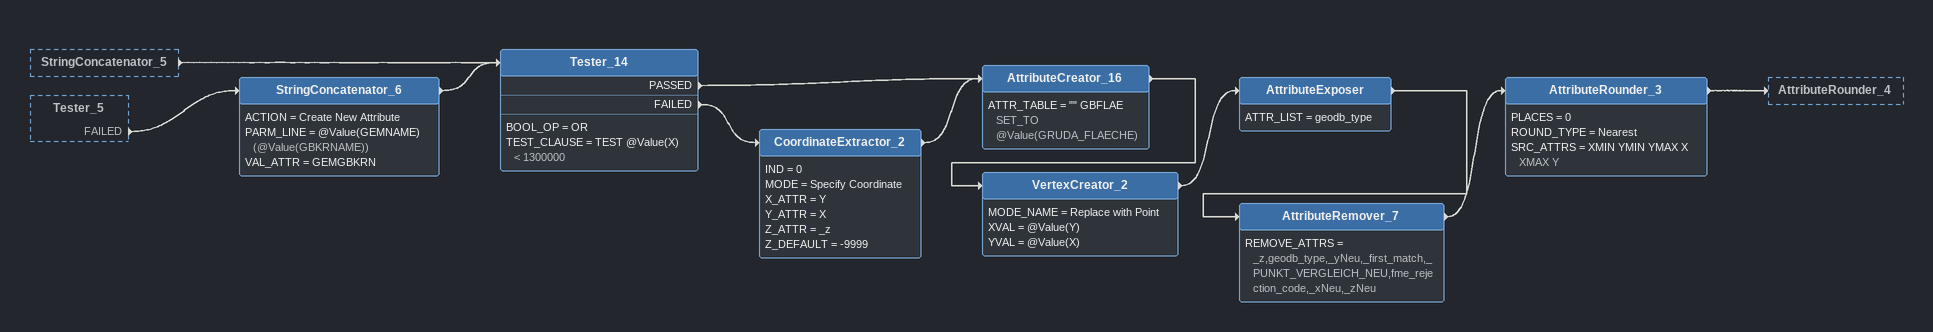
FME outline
StringConcatenator_5 [outside]
    -> Tester_14
Tester_5 [outside]
    FAILED -> StringConcatenator_6
StringConcatenator_6
    ACTION = Create New Attribute
    PARM_LINE = @Value(GEMNAME) (@Value(GBKRNAME))
    VAL_ATTR = GEMGBKRN
    -> Tester_14
Tester_14
    BOOL_OP = OR
    TEST_CLAUSE = TEST @Value(X) < 1300000
    PASSED -> AttributeCreator_16
    FAILED -> CoordinateExtractor_2
CoordinateExtractor_2
    IND = 0
    MODE = Specify Coordinate
    X_ATTR = Y
    Y_ATTR = X
    Z_ATTR = _z
    Z_DEFAULT = -9999
    -> AttributeCreator_16
AttributeCreator_16
    ATTR_TABLE = "" GBFLAE SET_TO @Value(GRUDA_FLAECHE)
    -> VertexCreator_2
VertexCreator_2
    MODE_NAME = Replace with Point
    XVAL = @Value(Y)
    YVAL = @Value(X)
    -> AttributeExposer
AttributeExposer
    ATTR_LIST = geodb_type
    -> AttributeRemover_7
AttributeRemover_7
    REMOVE_ATTRS = _z,geodb_type,_yNeu,_first_match,_PUNKT_VERGLEICH_NEU,fme_rejection_code,_xNeu,_zNeu
    -> AttributeRounder_3
AttributeRounder_3
    PLACES = 0
    ROUND_TYPE = Nearest
    SRC_ATTRS = XMIN YMIN YMAX X XMAX Y
    -> AttributeRounder_4
